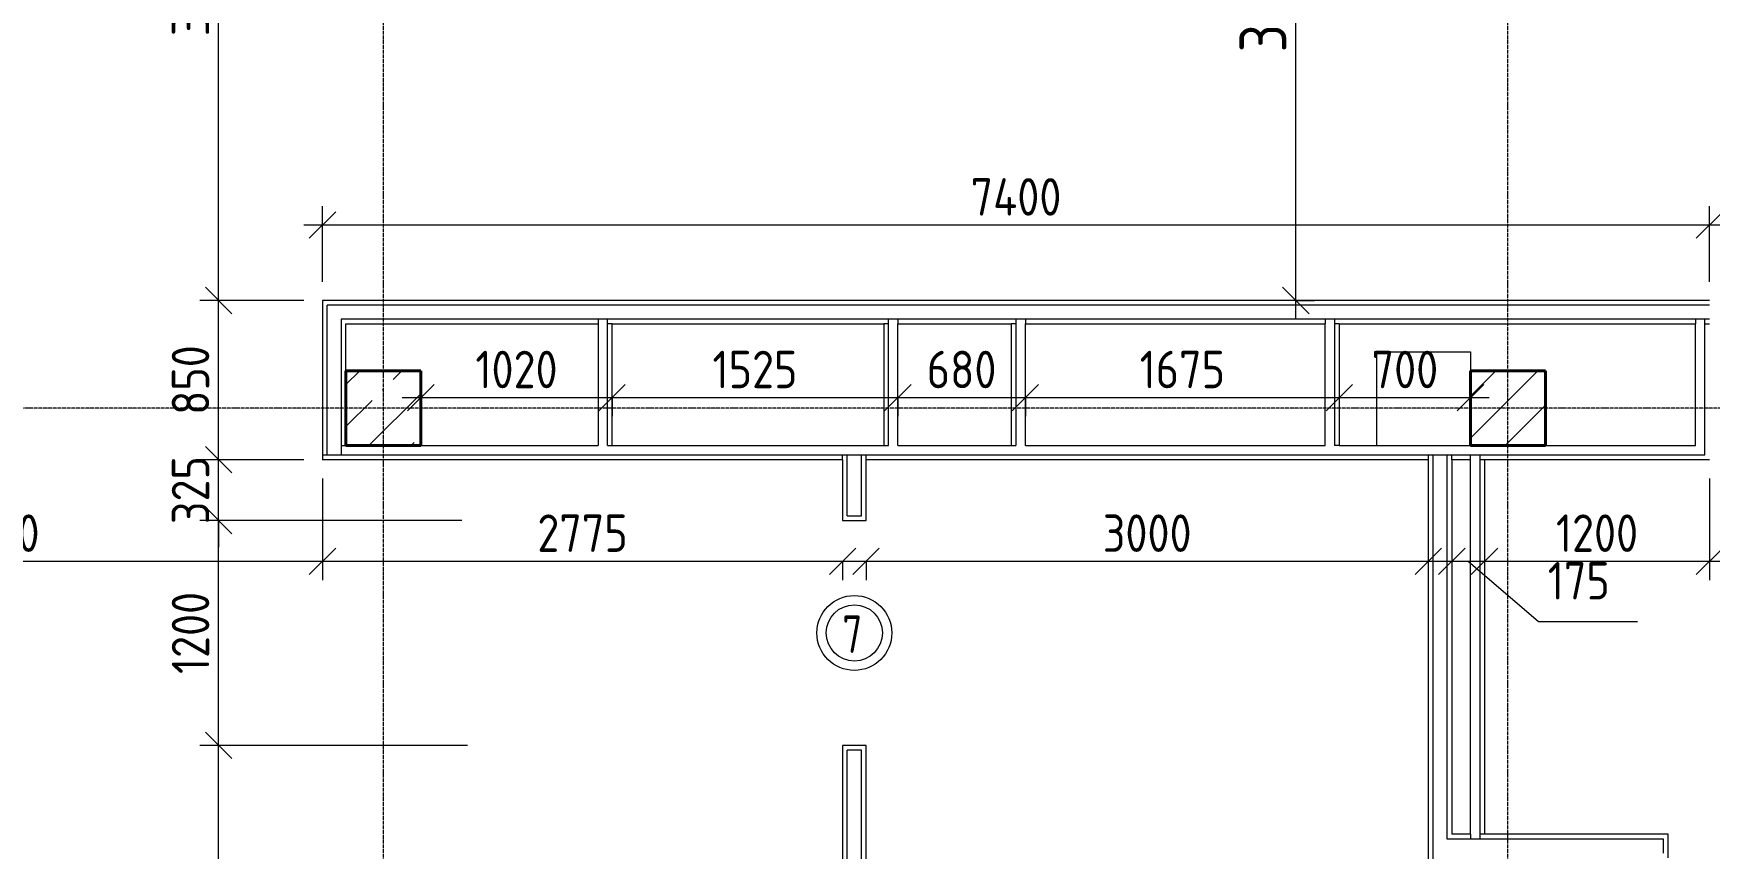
# Model space of a CAD drawing. Header units: millimetres. Extents: x -56773 to 221258, y -262288 to 26541.
# Drawn here: x -9783 to -841, y -52210 to -47860 of the extents above; entities that cross this region are included whole.
import ezdxf

# ---------------------------------------------------------------- set-up
doc = ezdxf.new("R2010")
doc.units = ezdxf.units.MM
doc.linetypes.add('ADSK_Линия сетки', pattern=[25, 20, -2.5, 0, -2.5])
for name, color, linetype, lineweight in [('Марки дверей', 7, 'Continuous', 20), ('Несущие колонны', 7, 'Continuous', 18), ('Оси', 7, 'Continuous', 9), ('Перекрытие', 7, 'Continuous', 18), ('Размеры', 7, 'Continuous', 9), ('Стены несущие', 7, 'Continuous', 30), ('Стены отделка', 7, 'Continuous', 30), ('Стены штриховка', 7, 'Continuous', 9)]:
    doc.layers.add(name, color=color, linetype=linetype, lineweight=lineweight)
doc.styles.add('GOST Common_2', font='', dxfattribs={"width": 0.9, "height": 250})
doc.styles.add('GOST Common_3', font='', dxfattribs={"width": 0.9, "height": 200})
doc.styles.add('GOST Common_B', font='', dxfattribs={"width": 0.8, "height": 200})
doc.styles.get('GOST Common_2').set_extended_font_data('GOST Common')
doc.styles.get('GOST Common_3').set_extended_font_data('GOST Common')
doc.styles.get('GOST Common_B').set_extended_font_data('GOST Common', bold=True)
doc.dimstyles.new('ADSK_Основной_2_0_1', dxfattribs={"dimscale": 304.8, "dimtxt": 201.142999, "dimasz": 0.463911, "dimexe": 0.328084, "dimexo": 0.328084, "dimgap": 0.164042, "dimtad": 1, "dimdec": 3, "dimrnd": 0.001, "dimdsep": 46, "dimtxsty": 'GOST Common_3', "dimblk1": 'OBLIQUE', "dimblk2": 'OBLIQUE', "dimsah": 1, "dimcen": 0.09, "dimdle": 0.328084, "dimazin": 2, "dimtfac": 1, "dimtdec": 4, "dimtix": 1, "dimtmove": 1, "dimatfit": 3, "dimfxl": 1, "dimtvp": 1, "dimtolj": 1, "dimtzin": 0, "dimlwd": 20, "dimlwe": 20, "dimarcsym": 2})
doc.dimstyles.new('ADSK_Основной_2_0_2', dxfattribs={"dimscale": 304.8, "dimtxt": 201.142999, "dimasz": 0.463911, "dimexe": 0.328084, "dimexo": 0.328084, "dimgap": 0.164042, "dimtad": 1, "dimdec": 3, "dimrnd": 0.001, "dimdsep": 46, "dimtxsty": 'GOST Common_3', "dimblk1": 'OBLIQUE', "dimblk2": 'OBLIQUE', "dimsah": 1, "dimcen": 0.09, "dimdle": 0.328084, "dimazin": 2, "dimtfac": 1, "dimtdec": 4, "dimtix": 1, "dimtmove": 0, "dimatfit": 3, "dimfxl": 1, "dimtvp": 1, "dimtolj": 1, "dimtzin": 0, "dimlwd": 20, "dimlwe": 20, "dimarcsym": 2})
doc.dimstyles.new('ADSK_Основной_2_0_3', dxfattribs={"dimscale": 304.8, "dimtxt": 201.142999, "dimasz": 0.463911, "dimexe": 0.328084, "dimexo": 0.328084, "dimgap": 0.164042, "dimtad": 1, "dimdec": 3, "dimrnd": 0.001, "dimdsep": 46, "dimtxsty": 'GOST Common_2', "dimblk1": 'OBLIQUE', "dimblk2": 'OBLIQUE', "dimsah": 1, "dimcen": 0.09, "dimdle": 0.328084, "dimazin": 2, "dimtfac": 1, "dimtdec": 4, "dimtix": 1, "dimtmove": 0, "dimatfit": 3, "dimfxl": 1, "dimtvp": 1, "dimtolj": 1, "dimtzin": 0, "dimlwd": 20, "dimlwe": 20, "dimarcsym": 2})
pattern_1 = [(45, (1283.93, -48864.63), (-224.506, 224.506), []), (45, (1508.44, -48864.63), (-224.506, 224.506), [396.875, -79.375, 3.353, -76.022])]

# ---------------------------------------------------------------- blocks, each defined once
blk = doc.blocks.new('ADSK_КолоннаЖБ_Прямоугольная - 400x400 мм-1807142-Кладочный план 1-го этажа')
at = {"layer": 'Несущие колонны', "lineweight": 40}
for p, q in [((-200, 200), (200, 200)), ((-200, -200), (-200, 200)), ((200, 200), (200, -200)), ((200, -200), (-200, -200))]:
    blk.add_line(p, q, dxfattribs=at)
blk = doc.blocks.new('ADSK_КолоннаЖБ_Прямоугольная - 400x400 мм-1807143-Кладочный план 1-го этажа')
at = {"layer": 'Несущие колонны', "lineweight": 40}
for p, q in [((-200, 200), (200, 200)), ((-200, -200), (-200, 200)), ((200, 200), (200, -200)), ((200, -200), (-200, -200))]:
    blk.add_line(p, q, dxfattribs=at)
blk = doc.blocks.new('М_двери1 - Марка экземпляра 2-3719212-Кладочный план 1-го этажа')
at = {"layer": 'Марки дверей'}
for radius in [2, 1.5]:
    blk.add_circle((0, 0), radius, dxfattribs=at)
blk = doc.blocks.new('_Oblique')
at = {"color": 0, "linetype": 'ByBlock', "lineweight": -2}
blk.add_line((-0.5, -0.5), (0.5, 0.5), dxfattribs=at)
blk = doc.blocks.new('*D4082')
at = {"layer": 'Defpoints', "color": 0, "lineweight": 25, "transparency": 16777216}
for p in [(-8795.2, -51659.7), (-7367.5, -51659.7), (-8116.1, -55659.7)]:
    blk.add_point(p, dxfattribs=at)
at = {"layer": 'Размеры', "color": 0, "lineweight": 20, "transparency": 16777216}
for p, q in [((-8795.2, -55759.7), (-8795.2, -51559.7)), ((-7467.5, -51659.7), (-8895.2, -51659.7)), ((-8216.1, -55659.7), (-8895.2, -55659.7))]:
    blk.add_line(p, q, dxfattribs=at)
at = {"layer": 'Размеры', "color": 0, "lineweight": 20, "transparency": 16777216, "xscale": 141.4, "yscale": 141.4, "zscale": 141.4}
for p, rotation in [((-8795.2, -51659.7), 90), ((-8795.2, -55659.7), 270)]:
    blk.add_blockref('_Oblique', p, dxfattribs=dict(at, rotation=rotation))
at = {"layer": 'Размеры', "color": 0, "lineweight": 9, "transparency": 16777216, "insert": (-8945.2, -53659.7), "char_height": 200, "width": 625.93, "attachment_point": 5, "rotation": 90, "style": 'GOST Common_3'}
blk.add_mtext('\\A1;4000', dxfattribs=at)
blk = doc.blocks.new('*D4083')
at = {"layer": 'Defpoints', "color": 0, "lineweight": 25, "transparency": 16777216}
for p in [(-8795.2, -50459.7), (-7398, -50459.7), (-7367.5, -51659.7)]:
    blk.add_point(p, dxfattribs=at)
at = {"layer": 'Размеры', "color": 0, "lineweight": 20, "transparency": 16777216}
for p, q in [((-8795.2, -51759.7), (-8795.2, -50359.7)), ((-7498, -50459.7), (-8895.2, -50459.7)), ((-7467.5, -51659.7), (-8895.2, -51659.7))]:
    blk.add_line(p, q, dxfattribs=at)
at = {"layer": 'Размеры', "color": 0, "lineweight": 20, "transparency": 16777216, "xscale": 141.4, "yscale": 141.4, "zscale": 141.4}
for p, rotation in [((-8795.2, -50459.7), 90), ((-8795.2, -51659.7), 270)]:
    blk.add_blockref('_Oblique', p, dxfattribs=dict(at, rotation=rotation))
at = {"layer": 'Размеры', "color": 0, "lineweight": 9, "transparency": 16777216, "insert": (-8945.2, -51059.7), "char_height": 200, "width": 560.473, "attachment_point": 5, "rotation": 90, "style": 'GOST Common_3'}
blk.add_mtext('\\A1;1200', dxfattribs=at)
blk = doc.blocks.new('*D4084')
at = {"layer": 'Defpoints', "color": 0, "lineweight": 25, "transparency": 16777216}
for p in [(-8795.2, -50134.7), (-8241.1, -50134.7), (-7398, -50459.7)]:
    blk.add_point(p, dxfattribs=at)
at = {"layer": 'Размеры', "color": 0, "lineweight": 20, "transparency": 16777216}
for p, q in [((-8795.2, -50134.7), (-8795.2, -49993.3)), ((-8341.1, -50134.7), (-8895.2, -50134.7)), ((-8795.2, -50459.7), (-8795.2, -50134.7)), ((-7498, -50459.7), (-8895.2, -50459.7)), ((-8795.2, -50459.7), (-8795.2, -50601.1))]:
    blk.add_line(p, q, dxfattribs=at)
at = {"layer": 'Размеры', "color": 0, "lineweight": 20, "transparency": 16777216, "xscale": 141.4, "yscale": 141.4, "zscale": 141.4}
for p, rotation in [((-8795.2, -50134.7), 270), ((-8795.2, -50459.7), 90)]:
    blk.add_blockref('_Oblique', p, dxfattribs=dict(at, rotation=rotation))
at = {"layer": 'Размеры', "color": 0, "lineweight": 9, "transparency": 16777216, "insert": (-8945.2, -50297.2), "char_height": 200, "width": 454.106, "attachment_point": 5, "rotation": 90, "style": 'GOST Common_3'}
blk.add_mtext('\\A1;325', dxfattribs=at)
blk = doc.blocks.new('*D4085')
at = {"layer": 'Defpoints', "color": 0, "lineweight": 25, "transparency": 16777216}
for p in [(-8795.2, -49284.7), (-8241.1, -49284.7), (-8241.1, -50134.7)]:
    blk.add_point(p, dxfattribs=at)
at = {"layer": 'Размеры', "color": 0, "lineweight": 20, "transparency": 16777216}
for p, q in [((-8795.2, -50234.7), (-8795.2, -49184.7)), ((-8341.1, -49284.7), (-8895.2, -49284.7)), ((-8341.1, -50134.7), (-8895.2, -50134.7))]:
    blk.add_line(p, q, dxfattribs=at)
at = {"layer": 'Размеры', "color": 0, "lineweight": 20, "transparency": 16777216, "xscale": 141.4, "yscale": 141.4, "zscale": 141.4}
for p, rotation in [((-8795.2, -49284.7), 90), ((-8795.2, -50134.7), 270)]:
    blk.add_blockref('_Oblique', p, dxfattribs=dict(at, rotation=rotation))
at = {"layer": 'Размеры', "color": 0, "lineweight": 9, "transparency": 16777216, "insert": (-8945.2, -49709.7), "char_height": 200, "width": 454.106, "attachment_point": 5, "rotation": 90, "style": 'GOST Common_3'}
blk.add_mtext('\\A1;850', dxfattribs=at)
blk = doc.blocks.new('*D4086')
at = {"layer": 'Defpoints', "color": 0, "lineweight": 25, "transparency": 16777216}
for p in [(-8795.2, -45984.7), (-8191.1, -45984.7), (-8241.1, -49284.7)]:
    blk.add_point(p, dxfattribs=at)
at = {"layer": 'Размеры', "color": 0, "lineweight": 20, "transparency": 16777216}
for p, q in [((-8795.2, -49384.7), (-8795.2, -45884.7)), ((-8291.1, -45984.7), (-8895.2, -45984.7)), ((-8341.1, -49284.7), (-8895.2, -49284.7))]:
    blk.add_line(p, q, dxfattribs=at)
at = {"layer": 'Размеры', "color": 0, "lineweight": 20, "transparency": 16777216, "xscale": 141.4, "yscale": 141.4, "zscale": 141.4}
for p, rotation in [((-8795.2, -45984.7), 90), ((-8795.2, -49284.7), 270)]:
    blk.add_blockref('_Oblique', p, dxfattribs=dict(at, rotation=rotation))
at = {"layer": 'Размеры', "color": 0, "lineweight": 9, "transparency": 16777216, "insert": (-8945.2, -47634.7), "char_height": 200, "width": 605.475, "attachment_point": 5, "rotation": 90, "style": 'GOST Common_3'}
blk.add_mtext('\\A1;3300', dxfattribs=at)
blk = doc.blocks.new('*D3934')
at = {"layer": 'Defpoints', "color": 0, "lineweight": 25, "transparency": 16777216}
for p in [(-8241.1, -50134.7), (-11741.1, -50577.1), (-8241.1, -50677)]:
    blk.add_point(p, dxfattribs=at)
at = {"layer": 'Размеры', "color": 0, "lineweight": 20, "transparency": 16777216}
for p, q in [((-8241.1, -50234.7), (-8241.1, -50777)), ((-11841.1, -50677), (-8141.1, -50677)), ((-11741.1, -50677.1), (-11741.1, -50777))]:
    blk.add_line(p, q, dxfattribs=at)
at = {"layer": 'Размеры', "color": 0, "lineweight": 20, "transparency": 16777216, "xscale": 141.4, "yscale": 141.4, "zscale": 141.4, "rotation": 180}
blk.add_blockref('_Oblique', (-11741.1, -50677), dxfattribs=at)
at = {"layer": 'Размеры', "color": 0, "lineweight": 20, "transparency": 16777216, "xscale": 141.4, "yscale": 141.4, "zscale": 141.4}
blk.add_blockref('_Oblique', (-8241.1, -50677), dxfattribs=at)
at = {"layer": 'Размеры', "color": 0, "lineweight": 9, "transparency": 16777216, "insert": (-9991.1, -50527), "char_height": 200, "width": 605.475, "attachment_point": 5, "style": 'GOST Common_3'}
blk.add_mtext('\\A1;3500', dxfattribs=at)
blk = doc.blocks.new('*D3935')
at = {"layer": 'Defpoints', "color": 0, "lineweight": 25, "transparency": 16777216}
for p in [(-8241.1, -50134.7), (-5466.1, -50577.1), (-5466.1, -50677)]:
    blk.add_point(p, dxfattribs=at)
at = {"layer": 'Размеры', "color": 0, "lineweight": 20, "transparency": 16777216}
for p, q in [((-8241.1, -50234.7), (-8241.1, -50777)), ((-8341.1, -50677), (-5366.1, -50677)), ((-5466.1, -50677.1), (-5466.1, -50777))]:
    blk.add_line(p, q, dxfattribs=at)
at = {"layer": 'Размеры', "color": 0, "lineweight": 20, "transparency": 16777216, "xscale": 141.4, "yscale": 141.4, "zscale": 141.4, "rotation": 180}
blk.add_blockref('_Oblique', (-8241.1, -50677), dxfattribs=at)
at = {"layer": 'Размеры', "color": 0, "lineweight": 20, "transparency": 16777216, "xscale": 141.4, "yscale": 141.4, "zscale": 141.4}
blk.add_blockref('_Oblique', (-5466.1, -50677), dxfattribs=at)
at = {"layer": 'Размеры', "color": 0, "lineweight": 9, "transparency": 16777216, "insert": (-6853.6, -50527), "char_height": 200, "width": 605.475, "attachment_point": 5, "style": 'GOST Common_3'}
blk.add_mtext('\\A1;2775', dxfattribs=at)
blk = doc.blocks.new('*D3936')
at = {"layer": 'Defpoints', "color": 0, "lineweight": 25, "transparency": 16777216}
for p in [(-7716.1, -49703.3), (-6696.1, -49703.3), (-6696.1, -49803.3)]:
    blk.add_point(p, dxfattribs=at)
at = {"layer": 'Размеры', "color": 0, "lineweight": 20, "transparency": 16777216}
for p, q in [((-7816.1, -49803.3), (-6596.1, -49803.3)), ((-7716.1, -49803.3), (-7716.1, -49903.3)), ((-6696.1, -49803.3), (-6696.1, -49903.3))]:
    blk.add_line(p, q, dxfattribs=at)
at = {"layer": 'Размеры', "color": 0, "lineweight": 20, "transparency": 16777216, "xscale": 141.4, "yscale": 141.4, "zscale": 141.4, "rotation": 180}
blk.add_blockref('_Oblique', (-7716.1, -49803.3), dxfattribs=at)
at = {"layer": 'Размеры', "color": 0, "lineweight": 20, "transparency": 16777216, "xscale": 141.4, "yscale": 141.4, "zscale": 141.4}
blk.add_blockref('_Oblique', (-6696.1, -49803.3), dxfattribs=at)
at = {"layer": 'Размеры', "color": 0, "lineweight": 9, "transparency": 16777216, "insert": (-7206.1, -49653.3), "char_height": 200, "width": 560.473, "attachment_point": 5, "style": 'GOST Common_3'}
blk.add_mtext('\\A1;1020', dxfattribs=at)
blk = doc.blocks.new('*D3937')
at = {"layer": 'Defpoints', "color": 0, "lineweight": 25, "transparency": 16777216}
for p in [(-6696.1, -49703.3), (-5171.1, -49703.3), (-5171.1, -49803.3)]:
    blk.add_point(p, dxfattribs=at)
at = {"layer": 'Размеры', "color": 0, "lineweight": 20, "transparency": 16777216}
for p, q in [((-6796.1, -49803.3), (-5071.1, -49803.3)), ((-6696.1, -49803.3), (-6696.1, -49903.3)), ((-5171.1, -49803.3), (-5171.1, -49903.3))]:
    blk.add_line(p, q, dxfattribs=at)
at = {"layer": 'Размеры', "color": 0, "lineweight": 20, "transparency": 16777216, "xscale": 141.4, "yscale": 141.4, "zscale": 141.4, "rotation": 180}
blk.add_blockref('_Oblique', (-6696.1, -49803.3), dxfattribs=at)
at = {"layer": 'Размеры', "color": 0, "lineweight": 20, "transparency": 16777216, "xscale": 141.4, "yscale": 141.4, "zscale": 141.4}
blk.add_blockref('_Oblique', (-5171.1, -49803.3), dxfattribs=at)
at = {"layer": 'Размеры', "color": 0, "lineweight": 9, "transparency": 16777216, "insert": (-5933.6, -49653.3), "char_height": 200, "width": 560.473, "attachment_point": 5, "style": 'GOST Common_3'}
blk.add_mtext('\\A1;1525', dxfattribs=at)
blk = doc.blocks.new('*D3938')
at = {"layer": 'Defpoints', "color": 0, "lineweight": 25, "transparency": 16777216}
for p in [(-5171.1, -49703.3), (-4491.1, -49703.3), (-4491.1, -49803.3)]:
    blk.add_point(p, dxfattribs=at)
at = {"layer": 'Размеры', "color": 0, "lineweight": 20, "transparency": 16777216}
for p, q in [((-5271.1, -49803.3), (-4391.1, -49803.3)), ((-5171.1, -49803.3), (-5171.1, -49903.3)), ((-4491.1, -49803.3), (-4491.1, -49903.3))]:
    blk.add_line(p, q, dxfattribs=at)
at = {"layer": 'Размеры', "color": 0, "lineweight": 20, "transparency": 16777216, "xscale": 141.4, "yscale": 141.4, "zscale": 141.4, "rotation": 180}
blk.add_blockref('_Oblique', (-5171.1, -49803.3), dxfattribs=at)
at = {"layer": 'Размеры', "color": 0, "lineweight": 20, "transparency": 16777216, "xscale": 141.4, "yscale": 141.4, "zscale": 141.4}
blk.add_blockref('_Oblique', (-4491.1, -49803.3), dxfattribs=at)
at = {"layer": 'Размеры', "color": 0, "lineweight": 9, "transparency": 16777216, "insert": (-4831.1, -49653.3), "char_height": 200, "width": 454.106, "attachment_point": 5, "style": 'GOST Common_3'}
blk.add_mtext('\\A1;680', dxfattribs=at)
blk = doc.blocks.new('*D3939')
at = {"layer": 'Defpoints', "color": 0, "lineweight": 25, "transparency": 16777216}
for p in [(-4491.1, -49703.3), (-2816.1, -49703.3), (-2816.1, -49803.3)]:
    blk.add_point(p, dxfattribs=at)
at = {"layer": 'Размеры', "color": 0, "lineweight": 20, "transparency": 16777216}
for p, q in [((-4591.1, -49803.3), (-2716.1, -49803.3)), ((-4491.1, -49803.3), (-4491.1, -49903.3)), ((-2816.1, -49803.3), (-2816.1, -49903.3))]:
    blk.add_line(p, q, dxfattribs=at)
at = {"layer": 'Размеры', "color": 0, "lineweight": 20, "transparency": 16777216, "xscale": 141.4, "yscale": 141.4, "zscale": 141.4, "rotation": 180}
blk.add_blockref('_Oblique', (-4491.1, -49803.3), dxfattribs=at)
at = {"layer": 'Размеры', "color": 0, "lineweight": 20, "transparency": 16777216, "xscale": 141.4, "yscale": 141.4, "zscale": 141.4}
blk.add_blockref('_Oblique', (-2816.1, -49803.3), dxfattribs=at)
at = {"layer": 'Размеры', "color": 0, "lineweight": 9, "transparency": 16777216, "insert": (-3653.6, -49653.3), "char_height": 200, "width": 560.473, "attachment_point": 5, "style": 'GOST Common_3'}
blk.add_mtext('\\A1;1675', dxfattribs=at)
blk = doc.blocks.new('*D3940')
at = {"layer": 'Defpoints', "color": 0, "lineweight": 25, "transparency": 16777216}
for p in [(-2816.1, -49703.3), (-2116.1, -49703.3), (-2116.1, -49803.3)]:
    blk.add_point(p, dxfattribs=at)
at = {"layer": 'Размеры', "color": 0, "lineweight": 20, "transparency": 16777216}
for p, q in [((-2916.1, -49803.3), (-2016.1, -49803.3)), ((-2816.1, -49803.3), (-2816.1, -49903.3)), ((-2116.1, -49803.3), (-2116.1, -49903.3))]:
    blk.add_line(p, q, dxfattribs=at)
at = {"layer": 'Размеры', "color": 0, "lineweight": 20, "transparency": 16777216, "xscale": 141.4, "yscale": 141.4, "zscale": 141.4, "rotation": 180}
blk.add_blockref('_Oblique', (-2816.1, -49803.3), dxfattribs=at)
at = {"layer": 'Размеры', "color": 0, "lineweight": 20, "transparency": 16777216, "xscale": 141.4, "yscale": 141.4, "zscale": 141.4}
blk.add_blockref('_Oblique', (-2116.1, -49803.3), dxfattribs=at)
at = {"layer": 'Размеры', "color": 0, "lineweight": 9, "transparency": 16777216, "insert": (-2466.1, -49653.3), "char_height": 200, "width": 454.106, "attachment_point": 5, "style": 'GOST Common_3'}
blk.add_mtext('\\A1;700', dxfattribs=at)
blk = doc.blocks.new('*D3941')
at = {"layer": 'Defpoints', "color": 0, "lineweight": 25, "transparency": 16777216}
for p in [(-5341.1, -50577.1), (-2341.1, -50577.1), (-2341.1, -50677)]:
    blk.add_point(p, dxfattribs=at)
at = {"layer": 'Размеры', "color": 0, "lineweight": 20, "transparency": 16777216}
for p, q in [((-5441.1, -50677), (-2241.1, -50677)), ((-5341.1, -50677.1), (-5341.1, -50777)), ((-2341.1, -50677.1), (-2341.1, -50777))]:
    blk.add_line(p, q, dxfattribs=at)
at = {"layer": 'Размеры', "color": 0, "lineweight": 20, "transparency": 16777216, "xscale": 141.4, "yscale": 141.4, "zscale": 141.4, "rotation": 180}
blk.add_blockref('_Oblique', (-5341.1, -50677), dxfattribs=at)
at = {"layer": 'Размеры', "color": 0, "lineweight": 20, "transparency": 16777216, "xscale": 141.4, "yscale": 141.4, "zscale": 141.4}
blk.add_blockref('_Oblique', (-2341.1, -50677), dxfattribs=at)
at = {"layer": 'Размеры', "color": 0, "lineweight": 9, "transparency": 16777216, "insert": (-3841.1, -50527), "char_height": 200, "width": 605.475, "attachment_point": 5, "style": 'GOST Common_3'}
blk.add_mtext('\\A1;3000', dxfattribs=at)
blk = doc.blocks.new('*D3942')
at = {"layer": 'Defpoints', "color": 0, "lineweight": 25, "transparency": 16777216}
for p in [(-2216.1, -50577.1), (-2041.1, -50577.1), (-2041.1, -50677)]:
    blk.add_point(p, dxfattribs=at)
at = {"layer": 'Размеры', "color": 0, "lineweight": 20, "transparency": 16777216}
for p, q in [((-2316.1, -50677), (-1941.1, -50677)), ((-2216.1, -50677.1), (-2216.1, -50777)), ((-2128.6, -50677), (-1753.8, -50997.7)), ((-2041.1, -50677.1), (-2041.1, -50777)), ((-1753.8, -50997.7), (-1225.2, -50997.7))]:
    blk.add_line(p, q, dxfattribs=at)
at = {"layer": 'Размеры', "color": 0, "lineweight": 20, "transparency": 16777216, "xscale": 141.4, "yscale": 141.4, "zscale": 141.4, "rotation": 180}
blk.add_blockref('_Oblique', (-2216.1, -50677), dxfattribs=at)
at = {"layer": 'Размеры', "color": 0, "lineweight": 20, "transparency": 16777216, "xscale": 141.4, "yscale": 141.4, "zscale": 141.4}
blk.add_blockref('_Oblique', (-2041.1, -50677), dxfattribs=at)
at = {"layer": 'Размеры', "color": 0, "lineweight": 9, "transparency": 16777216, "insert": (-1703.8, -50681), "char_height": 200, "width": 409.104, "attachment_point": 1, "line_spacing_factor": 1.022761, "style": 'GOST Common_3'}
blk.add_mtext('\\A1;175', dxfattribs=at)
blk = doc.blocks.new('*D3943')
at = {"layer": 'Defpoints', "color": 0, "lineweight": 25, "transparency": 16777216}
for p in [(-841.1, -50134.7), (-2041.1, -50577.1), (-841.1, -50677)]:
    blk.add_point(p, dxfattribs=at)
at = {"layer": 'Размеры', "color": 0, "lineweight": 20, "transparency": 16777216}
for p, q in [((-841.1, -50234.7), (-841.1, -50777)), ((-2141.1, -50677), (-741.1, -50677)), ((-2041.1, -50677.1), (-2041.1, -50777))]:
    blk.add_line(p, q, dxfattribs=at)
at = {"layer": 'Размеры', "color": 0, "lineweight": 20, "transparency": 16777216, "xscale": 141.4, "yscale": 141.4, "zscale": 141.4, "rotation": 180}
blk.add_blockref('_Oblique', (-2041.1, -50677), dxfattribs=at)
at = {"layer": 'Размеры', "color": 0, "lineweight": 20, "transparency": 16777216, "xscale": 141.4, "yscale": 141.4, "zscale": 141.4}
blk.add_blockref('_Oblique', (-841.1, -50677), dxfattribs=at)
at = {"layer": 'Размеры', "color": 0, "lineweight": 9, "transparency": 16777216, "insert": (-1441.1, -50527), "char_height": 200, "width": 560.473, "attachment_point": 5, "style": 'GOST Common_3'}
blk.add_mtext('\\A1;1200', dxfattribs=at)
blk = doc.blocks.new('*D3944')
at = {"layer": 'Defpoints', "color": 0, "lineweight": 25, "transparency": 16777216}
for p in [(-841.1, -50134.7), (608.9, -50134.7), (608.9, -50677)]:
    blk.add_point(p, dxfattribs=at)
at = {"layer": 'Размеры', "color": 0, "lineweight": 20, "transparency": 16777216}
for p, q in [((-841.1, -50234.7), (-841.1, -50777)), ((608.9, -50234.7), (608.9, -50777)), ((-941.1, -50677), (708.9, -50677))]:
    blk.add_line(p, q, dxfattribs=at)
at = {"layer": 'Размеры', "color": 0, "lineweight": 20, "transparency": 16777216, "xscale": 141.4, "yscale": 141.4, "zscale": 141.4, "rotation": 180}
blk.add_blockref('_Oblique', (-841.1, -50677), dxfattribs=at)
at = {"layer": 'Размеры', "color": 0, "lineweight": 20, "transparency": 16777216, "xscale": 141.4, "yscale": 141.4, "zscale": 141.4}
blk.add_blockref('_Oblique', (608.9, -50677), dxfattribs=at)
at = {"layer": 'Размеры', "color": 0, "lineweight": 9, "transparency": 16777216, "insert": (-116.1, -50527), "char_height": 200, "width": 580.928, "attachment_point": 5, "style": 'GOST Common_3'}
blk.add_mtext('\\A1;1450', dxfattribs=at)
blk = doc.blocks.new('*D3954')
at = {"layer": 'Defpoints', "color": 0, "lineweight": 25, "transparency": 16777216}
for p in [(-841.1, -48881.9), (-8241.1, -49284.7), (-841.1, -49284.7)]:
    blk.add_point(p, dxfattribs=at)
at = {"layer": 'Размеры', "color": 0, "lineweight": 20, "transparency": 16777216}
for p, q in [((-8241.1, -49184.7), (-8241.1, -48781.9)), ((-841.1, -49184.7), (-841.1, -48781.9)), ((-8341.1, -48881.9), (-741.1, -48881.9))]:
    blk.add_line(p, q, dxfattribs=at)
at = {"layer": 'Размеры', "color": 0, "lineweight": 20, "transparency": 16777216, "xscale": 141.4, "yscale": 141.4, "zscale": 141.4, "rotation": 180}
blk.add_blockref('_Oblique', (-8241.1, -48881.9), dxfattribs=at)
at = {"layer": 'Размеры', "color": 0, "lineweight": 20, "transparency": 16777216, "xscale": 141.4, "yscale": 141.4, "zscale": 141.4}
blk.add_blockref('_Oblique', (-841.1, -48881.9), dxfattribs=at)
at = {"layer": 'Размеры', "color": 0, "lineweight": 9, "transparency": 16777216, "insert": (-4541.1, -48731.9), "char_height": 200, "width": 625.93, "attachment_point": 5, "style": 'GOST Common_3'}
blk.add_mtext('\\A1;7400', dxfattribs=at)
blk = doc.blocks.new('*D3955')
at = {"layer": 'Defpoints', "color": 0, "lineweight": 25, "transparency": 16777216}
for p in [(608.9, -48881.9), (-841.1, -49284.7), (608.9, -49284.7)]:
    blk.add_point(p, dxfattribs=at)
at = {"layer": 'Размеры', "color": 0, "lineweight": 20, "transparency": 16777216}
for p, q in [((-841.1, -49184.7), (-841.1, -48781.9)), ((608.9, -49184.7), (608.9, -48781.9)), ((-941.1, -48881.9), (708.9, -48881.9))]:
    blk.add_line(p, q, dxfattribs=at)
at = {"layer": 'Размеры', "color": 0, "lineweight": 20, "transparency": 16777216, "xscale": 141.4, "yscale": 141.4, "zscale": 141.4, "rotation": 180}
blk.add_blockref('_Oblique', (-841.1, -48881.9), dxfattribs=at)
at = {"layer": 'Размеры', "color": 0, "lineweight": 20, "transparency": 16777216, "xscale": 141.4, "yscale": 141.4, "zscale": 141.4}
blk.add_blockref('_Oblique', (608.9, -48881.9), dxfattribs=at)
at = {"layer": 'Размеры', "color": 0, "lineweight": 9, "transparency": 16777216, "insert": (-116.1, -48731.9), "char_height": 200, "width": 580.928, "attachment_point": 5, "style": 'GOST Common_3'}
blk.add_mtext('\\A1;1450', dxfattribs=at)
blk = doc.blocks.new('*D3788')
at = {"layer": 'Defpoints', "color": 0, "lineweight": 25, "transparency": 16777216}
for p in [(-3048.3, -46034.7), (-2491.1, -46034.7), (-3148.3, -49284.7)]:
    blk.add_point(p, dxfattribs=at)
at = {"layer": 'Размеры', "color": 0, "lineweight": 20, "transparency": 16777216}
for p, q in [((-3048.3, -49384.7), (-3048.3, -45934.7)), ((-2591.1, -46034.7), (-3148.3, -46034.7)), ((-3048.3, -49284.7), (-2948.3, -49284.7))]:
    blk.add_line(p, q, dxfattribs=at)
at = {"layer": 'Размеры', "color": 0, "lineweight": 20, "transparency": 16777216, "xscale": 141.4, "yscale": 141.4, "zscale": 141.4}
for p, rotation in [((-3048.3, -46034.7), 90), ((-3048.3, -49284.7), 270)]:
    blk.add_blockref('_Oblique', p, dxfattribs=dict(at, rotation=rotation))
at = {"layer": 'Размеры', "color": 0, "lineweight": 9, "transparency": 16777216, "insert": (-3223.3, -47659.7), "char_height": 250, "width": 605.475, "attachment_point": 5, "rotation": 90, "style": 'GOST Common_2'}
blk.add_mtext('\\A1;3250', dxfattribs=at)

msp = doc.modelspace()

# ---------------------------------------------------------------- hatches: boundary and pattern name
at = {"layer": 'Несущие колонны', "lineweight": 9}
h = msp.add_hatch(dxfattribs=at)
h.set_pattern_fill('FP_3', color=256, style=0, pattern_type=2)
h.set_pattern_definition(pattern_1)
h.paths.add_polyline_path([(-7876.5438, -50059.6624), (-7716.0657, -50059.6624), (-7716.0657, -49659.6624), (-8116.0657, -49659.6624), (-8116.0657, -50059.6624)])
h = msp.add_hatch(dxfattribs=at)
h.set_pattern_fill('FP_3', color=256, style=0, pattern_type=2)
h.set_pattern_definition(pattern_1)
h.paths.add_polyline_path([(-1986.6542, -50059.6624), (-1716.0657, -50059.6624), (-1716.0657, -49659.6624), (-2116.0657, -49659.6624), (-2116.0657, -50059.6624)])

# ---------------------------------------------------------------- linework, layer by layer
for p, q in [((-7716.0657, -49659.6624), (-8116.0657, -49659.6624)), ((-8116.0657, -49659.6624), (-8116.0657, -50059.6624)), ((-7716.0657, -50059.6624), (-7716.0657, -49659.6624)), ((-1716.0657, -49659.6624), (-2116.0657, -49659.6624)), ((-2116.0657, -50059.6624), (-2116.0657, -49659.6624)), ((-1716.0657, -49659.6624), (-1716.0657, -50059.6624)), ((-8116.0657, -50059.6624), (-7716.0657, -50059.6624)), ((-1716.0657, -50059.6624), (-2116.0657, -50059.6624))]:
    msp.add_line(p, q, dxfattribs=at)
at = {"layer": 'Оси', "linetype": 'ADSK_Линия сетки', "lineweight": 5}
for p, q in [((-7916.0657, -59838.5137), (-7916.0657, -24363.7173)), ((-1916.0657, -59838.5137), (-1916.0657, -24363.7173)), ((63681.4538, -49859.6624), (-23956.1623, -49859.6624))]:
    msp.add_line(p, q, dxfattribs=at)
at = {"layer": 'Перекрытие'}
for p, q in [((-2616.0657, -50059.6624), (-2616.0657, -49559.6624)), ((-2616.0657, -49559.6624), (-2116.0657, -49559.6624)), ((-2116.0657, -49559.6624), (-2116.0657, -49659.6624))]:
    msp.add_line(p, q, dxfattribs=at)
at = {"layer": 'Стены несущие', "lineweight": 9}
for p, q in [((-8241.0657, -49284.6624), (-8241.0657, -50109.6624)), ((-841.0657, -49284.6624), (-8241.0657, -49284.6624)), ((-8116.0657, -50059.6624), (-8116.0657, -49409.6624)), ((-8116.0657, -49409.6624), (-6771.0657, -49409.6624)), ((-6771.0657, -49409.6624), (-6771.0657, -50059.6624)), ((-6696.0657, -49409.6624), (-5246.0657, -49409.6624)), ((-5171.0657, -50059.6624), (-5171.0657, -49409.6624)), ((-5171.0657, -49409.6624), (-4566.0657, -49409.6624)), ((-4491.0657, -49409.6624), (-2891.0657, -49409.6624)), ((-4491.0657, -50059.6624), (-4491.0657, -49409.6624)), ((-2891.0657, -50059.6624), (-2891.0657, -49409.6624)), ((-2816.0657, -49409.6624), (-916.0657, -49409.6624)), ((-916.0657, -50059.6624), (-916.0657, -49409.6624)), ((-8116.0657, -50059.6624), (-6771.0657, -50059.6624)), ((-6696.0657, -50059.6624), (-5246.0657, -50059.6624)), ((-5171.0657, -50059.6624), (-4566.0657, -50059.6624)), ((-4491.0657, -50059.6624), (-2891.0657, -50059.6624)), ((-2816.0657, -50059.6624), (-916.0657, -50059.6624)), ((-5466.0657, -50134.6624), (-5466.0657, -50459.6624)), ((-5341.0657, -50459.6624), (-5341.0657, -50134.6624)), ((-2341.0657, -55809.6624), (-2341.0657, -50134.6624)), ((-2216.0657, -50134.6624), (-2216.0657, -52134.6624)), ((-2116.0657, -52134.6624), (-2116.0657, -50134.6624)), ((-5466.0657, -50459.6624), (-5341.0657, -50459.6624)), ((-5466.0657, -51659.6624), (-5466.0657, -55809.6624)), ((-5341.0657, -51659.6624), (-5466.0657, -51659.6624)), ((-5341.0657, -55809.6624), (-5341.0657, -51659.6624)), ((-2116.0657, -52134.6624), (-2216.0657, -52134.6624)), ((-1061.0657, -52134.6624), (-2041.0657, -52134.6624)), ((-1061.0657, -52259.6624), (-1061.0657, -52134.6624))]:
    msp.add_line(p, q, dxfattribs=at)
at = {"layer": 'Стены отделка', "lineweight": 18}
for p, q in [((-6696.0657, -50059.6624), (-6696.0657, -49409.6624)), ((-5246.0657, -49409.6624), (-5246.0657, -50059.6624)), ((-4566.0657, -49409.6624), (-4566.0657, -50059.6624)), ((-2816.0657, -49409.6624), (-2816.0657, -50059.6624)), ((-8241.0657, -50109.6624), (-8241.0657, -50134.6624)), ((-5466.0657, -50134.6624), (-8241.0657, -50134.6624)), ((-2341.0657, -50134.6624), (-5341.0657, -50134.6624)), ((-2116.0657, -50134.6624), (-2216.0657, -50134.6624)), ((-841.0657, -50134.6624), (-2041.0657, -50134.6624)), ((-2041.0657, -50134.6624), (-2041.0657, -52134.6624))]:
    msp.add_line(p, q, dxfattribs=at)
at = {"layer": 'Стены штриховка', "lineweight": 9}
for p, q in [((-8216.0657, -50109.6624), (-8216.0657, -49309.6624)), ((-841.0657, -49309.6624), (-8216.0657, -49309.6624)), ((-8141.0657, -49384.6624), (-8141.0657, -50109.6624)), ((-841.0657, -49384.6624), (-8141.0657, -49384.6624)), ((-6771.0657, -49384.6624), (-6771.0657, -49409.6624)), ((-6721.0657, -50059.6624), (-6721.0657, -49384.6624)), ((-6696.0657, -49409.6624), (-6721.0657, -49409.6624)), ((-5221.0657, -49409.6624), (-5246.0657, -49409.6624)), ((-5221.0657, -50059.6624), (-5221.0657, -49384.6624)), ((-5171.0657, -49384.6624), (-5171.0657, -49409.6624)), ((-4541.0657, -49409.6624), (-4566.0657, -49409.6624)), ((-4541.0657, -49384.6624), (-4541.0657, -50059.6624)), ((-4491.0657, -49384.6624), (-4491.0657, -49409.6624)), ((-2891.0657, -49384.6624), (-2891.0657, -49409.6624)), ((-2841.0657, -49384.6624), (-2841.0657, -50059.6624)), ((-2816.0657, -49409.6624), (-2841.0657, -49409.6624)), ((-916.0657, -49384.6624), (-916.0657, -49409.6624)), ((-866.0657, -50109.6624), (-866.0657, -49384.6624)), ((-866.0657, -49409.6624), (-841.0657, -49409.6624)), ((-8141.0657, -50059.6624), (-8116.0657, -50059.6624)), ((-6721.0657, -50059.6624), (-6696.0657, -50059.6624)), ((-5246.0657, -50059.6624), (-5221.0657, -50059.6624)), ((-4566.0657, -50059.6624), (-4541.0657, -50059.6624)), ((-2816.0657, -50059.6624), (-2841.0657, -50059.6624)), ((-8241.0657, -50109.6624), (-866.0657, -50109.6624)), ((-5466.0657, -50134.6624), (-5466.0657, -50109.6624)), ((-5441.0657, -50434.6624), (-5441.0657, -50109.6624)), ((-5366.0657, -50434.6624), (-5366.0657, -50109.6624)), ((-5341.0657, -50134.6624), (-5341.0657, -50109.6624)), ((-2341.0657, -50134.6624), (-2341.0657, -50109.6624)), ((-2316.0657, -55809.6624), (-2316.0657, -50109.6624)), ((-2241.0657, -52159.6624), (-2241.0657, -50109.6624)), ((-2216.0657, -50134.6624), (-2216.0657, -50109.6624)), ((-2116.0657, -50134.6624), (-2116.0657, -50109.6624)), ((-2066.0657, -50109.6624), (-2066.0657, -52159.6624)), ((-2041.0657, -50134.6624), (-2066.0657, -50134.6624)), ((-5441.0657, -50434.6624), (-5366.0657, -50434.6624)), ((-5366.0657, -51684.6624), (-5441.0657, -51684.6624)), ((-5441.0657, -55809.6624), (-5441.0657, -51684.6624)), ((-5366.0657, -55809.6624), (-5366.0657, -51684.6624)), ((-1086.0657, -52159.6624), (-2241.0657, -52159.6624)), ((-2116.0657, -52134.6624), (-2116.0657, -52159.6624)), ((-2041.0657, -52134.6624), (-2066.0657, -52134.6624)), ((-1086.0657, -52234.6624), (-1086.0657, -52159.6624))]:
    msp.add_line(p, q, dxfattribs=at)

# ---------------------------------------------------------------- block references
at = {"layer": 'Марки дверей', "xscale": 99.99999999999993, "yscale": 99.99999999999993, "zscale": 99.99999999999993}
msp.add_blockref('М_двери1 - Марка экземпляра 2-3719212-Кладочный план 1-го этажа', (-5403.5657, -51059.6624), dxfattribs=at)
at = {"layer": 'Несущие колонны', "lineweight": 40, "rotation": 89.9999999999999}
for name, p in [('ADSK_КолоннаЖБ_Прямоугольная - 400x400 мм-1807142-Кладочный план 1-го этажа', (-7916.0657, -49859.6624)), ('ADSK_КолоннаЖБ_Прямоугольная - 400x400 мм-1807143-Кладочный план 1-го этажа', (-1916.0657, -49859.6624))]:
    msp.add_blockref(name, p, dxfattribs=at)

# ---------------------------------------------------------------- texts
at = {"layer": 'Марки дверей', "lineweight": 5, "insert": (-5467.6231, -50966.0035), "char_height": 200, "width": 147.5105, "attachment_point": 1, "style": 'GOST Common_B'}
msp.add_mtext('\\fGOST Common|b1|i0|c204|p34|;\\W.8;7', dxfattribs=at)

# ---------------------------------------------------------------- dimensions: what is measured, and where the dimension line sits
at = {"layer": 'Размеры', "lineweight": 9}
for base, p1, p2, dimstyle, override, picture, middle in [((-8795.1504, -45984.6624), (-8241.0657, -49284.6624), (-8191.0657, -45984.6624), 'ADSK_Основной_2_0_2', {"dimpost": '<>', "dimfxl": 3300.378766}, '*D4086', (-8945.1504, -47634.6624)), ((-3048.3068, -46034.6624), (-3148.2917, -49284.6624), (-2491.0657, -46034.6624), 'ADSK_Основной_2_0_3', {"dimpost": '<>', "dimfxl": 3315.787404}, '*D3788', (-3223.3068, -47659.6624)), ((-8795.1504, -49284.6624), (-8241.0657, -50134.6624), (-8241.0657, -49284.6624), 'ADSK_Основной_2_0_2', {"dimpost": '<>', "dimfxl": 850}, '*D4085', (-8945.1504, -49709.6624)), ((-8795.1504, -50134.6624), (-7397.9619, -50459.6624), (-8241.0657, -50134.6624), 'ADSK_Основной_2_0_2', {"dimpost": '<>', "dimfxl": 903.575648}, '*D4084', (-8945.1504, -50297.1624)), ((-8795.1504, -50459.6624), (-7367.5372, -51659.6624), (-7397.9619, -50459.6624), 'ADSK_Основной_2_0_2', {"dimpost": '<>', "dimfxl": 1200.38563}, '*D4083', (-8945.1504, -51059.6624)), ((-8795.1504, -51659.6624), (-8116.0657, -55659.6624), (-7367.5372, -51659.6624), 'ADSK_Основной_2_0_2', {"dimpost": '<>', "dimfxl": 4069.434213}, '*D4082', (-8945.1504, -53659.6624))]:
    dim = msp.add_linear_dim(base=base, p1=p1, p2=p2, angle=90, dimstyle=dimstyle, override=override, dxfattribs=at)
    dim.commit()
    dim.dimension.update_dxf_attribs({"geometry": picture, "text_midpoint": middle})
for base, p1, p2, override, picture, middle in [((-841.0657, -48881.9029), (-8241.0657, -49284.6624), (-841.0657, -49284.6624), {"dimpost": '<>', "dimfxl": 7400}, '*D3954', (-4541.0657, -48731.9029)), ((608.9343, -48881.9029), (-841.0657, -49284.6624), (608.9343, -49284.6624), {"dimpost": '<>', "dimfxl": 1450}, '*D3955', (-116.0657, -48731.9029)), ((-6696.0657, -49803.3037), (-7716.0657, -49703.3188), (-6696.0657, -49703.3188), {"dimpost": '<>', "dimfxl": 1020}, '*D3936', (-7206.0657, -49653.3037)), ((-5171.0657, -49803.3037), (-6696.0657, -49703.3188), (-5171.0657, -49703.3188), {"dimpost": '<>', "dimfxl": 1525}, '*D3937', (-5933.5657, -49653.3037)), ((-4491.0657, -49803.3037), (-5171.0657, -49703.3188), (-4491.0657, -49703.3188), {"dimpost": '<>', "dimfxl": 680}, '*D3938', (-4831.0657, -49653.3037)), ((-2816.0657, -49803.3037), (-4491.0657, -49703.3188), (-2816.0657, -49703.3188), {"dimpost": '<>', "dimfxl": 1675}, '*D3939', (-3653.5657, -49653.3037)), ((-2116.0657, -49803.3037), (-2816.0657, -49703.3188), (-2116.0657, -49703.3188), {"dimpost": '<>', "dimfxl": 700}, '*D3940', (-2466.0657, -49653.3037)), ((-8241.0657, -50677.0494), (-11741.0657, -50577.0645), (-8241.0657, -50134.6624), {"dimpost": '<>', "dimfxl": 3527.849153}, '*D3934', (-9991.0657, -50527.0494)), ((-5466.0657, -50677.0494), (-8241.0657, -50134.6624), (-5466.0657, -50577.0645), {"dimpost": '<>', "dimfxl": 2810.04353}, '*D3935', (-6853.5657, -50527.0494)), ((-841.0657, -50677.0494), (-2041.0657, -50577.0645), (-841.0657, -50134.6624), {"dimpost": '<>', "dimfxl": 1278.952557}, '*D3943', (-1441.0657, -50527.0494)), ((608.9343, -50677.0494), (-841.0657, -50134.6624), (608.9343, -50134.6624), {"dimpost": '<>', "dimfxl": 1450}, '*D3944', (-116.0657, -50527.0494)), ((-2341.0657, -50677.0494), (-5341.0657, -50577.0645), (-2341.0657, -50577.0645), {"dimpost": '<>', "dimfxl": 3000}, '*D3941', (-3841.0657, -50527.0494))]:
    dim = msp.add_linear_dim(base=base, p1=p1, p2=p2, dimstyle='ADSK_Основной_2_0_2', override=override, dxfattribs=at)
    dim.commit()
    dim.dimension.update_dxf_attribs({"geometry": picture, "text_midpoint": middle})
dim = msp.add_linear_dim(base=(-2041.0657, -50677.0494), p1=(-2216.0657, -50577.0645), p2=(-2041.0657, -50577.0645), dimstyle='ADSK_Основной_2_0_1', override={"dimpost": '<>', "dimfxl": 175}, dxfattribs=at)
dim.commit()
dim.dimension.update_dxf_attribs({"geometry": '*D3942', "text_midpoint": (-1703.7738, -50997.6608), "dimtype": 160})

doc.saveas('drawing.dxf')
